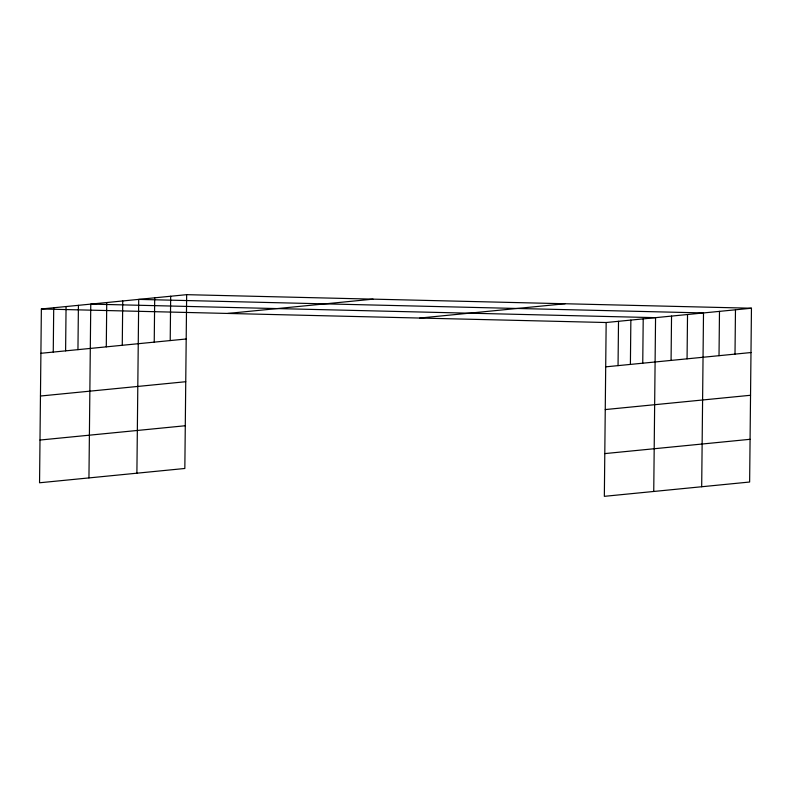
<?xml version="1.0" encoding="UTF-8"?>
<svg xmlns="http://www.w3.org/2000/svg" width="791" height="791" viewBox="0 0 791 791"><rect width="100%" height="100%" fill="white"/><g stroke="black" fill="none" stroke-linecap="round" stroke-linejoin="round"><path stroke-width="1.19" d="M186.656 294.667L41.369 308.974L39.55 482.777L184.837 468.48L186.656 294.667L751.45 308.223L749.631 482.026L604.344 496.333L606.163 322.52L751.45 308.223M53.254 352.074L53.719 307.758M65.604 350.858L66.068 306.542M77.953 349.642L78.418 305.326M88.948 477.912L90.767 304.11L655.561 317.656L653.742 491.468M106.291 346.853L106.745 302.538M122.269 345.281L122.734 300.966M136.892 473.196L138.712 299.394L703.506 312.939L701.686 486.752M154.235 342.137L154.7 297.821M170.213 340.565L170.678 296.239M618.048 365.63L618.513 321.304M630.397 364.414L630.862 320.088M642.747 363.198L643.212 318.872M671.075 360.409L671.539 316.084M687.063 358.837L687.527 314.511M719.019 355.683L719.484 311.367M735.007 354.111L735.472 309.795M227.749 313.444L373.036 299.146M40.905 353.29L186.192 338.993M419.784 318.051L565.071 303.754M40.46 396.024L185.747 381.717M605.698 366.846L750.985 352.539M39.995 440.043L185.282 425.746M605.253 409.57L750.54 395.273M604.789 453.599L750.076 439.302M41.369 308.974L606.163 322.52"/></g></svg>
